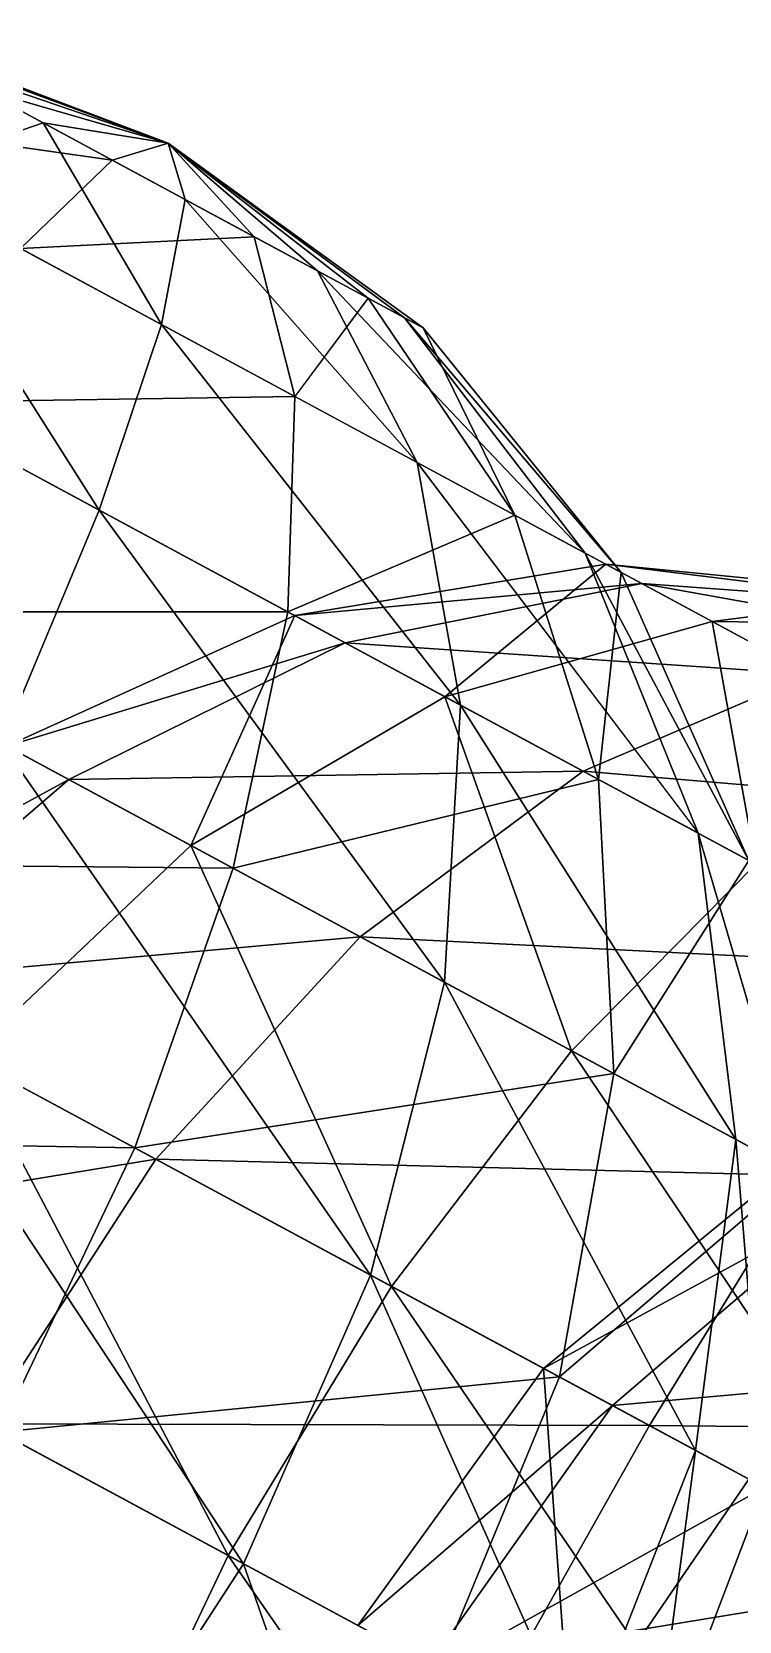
# Model space of a CAD drawing. Header units: metres. Extents: x -386 to 289, y -317 to 299.
# Drawn here: x -120.52 to -103.06, y -42.36 to -3.09 of the extents above; entities that cross this region are included whole.
import ezdxf

# ---------------------------------------------------------------- set-up
doc = ezdxf.new("R2010")
doc.units = ezdxf.units.M

msp = doc.modelspace()

# ---------------------------------------------------------------- linework, layer by layer
for points in [[(-117.15375, -5.8500366, -641.51685), (-123.95574, -3.3414192, -644.4788), (-124.41284, -3.094778, -640.4933), (-124.41274, -3.0946782, -640.49316)], [(-117.15375, -5.8500366, -641.51685), (-124.41284, -3.094778, -640.4933), (-123.05495, -3.8274612, -636.782), (-123.05485, -3.8273613, -636.78186)], [(-117.15375, -5.8500366, -641.51685), (-121.806114, -4.501295, -647.6707), (-123.95574, -3.3414192, -644.4788), (-123.95564, -3.3413193, -644.4787)], [(-123.05495, -3.8274612, -636.782), (-124.09813, -6.67004, -627.6511), (-120.24589, -5.3431454, -634.3394), (-120.24579, -5.343045, -634.3393)], [(-117.15375, -5.8500366, -641.51685), (-123.05495, -3.8274612, -636.782), (-120.24589, -5.3431454, -634.3394), (-120.24579, -5.343045, -634.3393)], [(-118.539955, -6.2636185, -649.2137), (-127.11224, -5.0437126, -653.4052), (-121.806114, -4.501295, -647.6707), (-121.806015, -4.501195, -647.6706)], [(-117.15375, -5.8500366, -641.51685), (-118.539955, -6.2636185, -649.2137), (-121.806114, -4.501295, -647.6707), (-121.806015, -4.501195, -647.6706)], [(-121.806114, -4.501295, -647.6707), (-121.806114, -4.501295, -647.6707), (-118.539955, -6.2636185, -649.2137), (-118.539856, -6.2635183, -649.21356)], [(-118.539955, -6.2636185, -649.2137), (-120.802505, -8.448259, -656.3859), (-127.11224, -5.0437126, -653.4052), (-127.112144, -5.0436125, -653.4051)], [(-120.24589, -5.3431454, -634.3394), (-124.09813, -6.67004, -627.6511), (-117.32211, -10.326181, -626.64777), (-117.322014, -10.326081, -626.64764)], [(-120.24589, -5.3431454, -634.3394), (-117.32211, -10.326181, -626.64777), (-116.738365, -7.2357025, -633.82), (-116.738266, -7.2356024, -633.8199)], [(-117.15375, -5.8500366, -641.51685), (-120.24589, -5.3431454, -634.3394), (-116.738365, -7.2357025, -633.82), (-116.738266, -7.2356024, -633.8199)], [(-117.15375, -5.8500366, -641.51685), (-115.032425, -8.156176, -648.6943), (-118.539955, -6.2636185, -649.2137), (-118.539856, -6.2635183, -649.21356)], [(-117.15375, -5.8500366, -641.51685), (-116.738365, -7.2357025, -633.82), (-113.472206, -8.998026, -635.363), (-113.47211, -8.997926, -635.36285)], [(-117.15375, -5.8500366, -641.51685), (-113.472206, -8.998026, -635.363), (-111.322586, -10.157902, -638.5549), (-111.32249, -10.157802, -638.55475)], [(-117.15375, -5.8500366, -641.51685), (-111.322586, -10.157902, -638.5549), (-110.86548, -10.404543, -642.5404), (-110.86538, -10.404443, -642.5403)], [(-117.15375, -5.8500366, -641.51685), (-110.86548, -10.404543, -642.5404), (-112.22337, -9.67186, -646.25165), (-112.223274, -9.67176, -646.2515)], [(-117.15375, -5.8500366, -641.51685), (-112.22337, -9.67186, -646.25165), (-115.032425, -8.156176, -648.6943), (-115.032326, -8.1560755, -648.69415)], [(-115.032425, -8.156176, -648.6943), (-120.802505, -8.448259, -656.3859), (-118.539955, -6.2636185, -649.2137), (-118.539856, -6.2635183, -649.21356)], [(-124.09813, -6.67004, -627.6511), (-128.44794, -9.740303, -621.9078), (-118.865204, -14.910864, -620.4888), (-118.865105, -14.910764, -620.48865)], [(-124.09813, -6.67004, -627.6511), (-118.865204, -14.910864, -620.4888), (-117.32211, -10.326181, -626.64777), (-117.322014, -10.326081, -626.64764)], [(-116.738365, -7.2357025, -633.82), (-117.32211, -10.326181, -626.64777), (-111.012375, -13.730728, -629.6285), (-111.012276, -13.730628, -629.62836)], [(-116.738365, -7.2357025, -633.82), (-111.012375, -13.730728, -629.6285), (-113.472206, -8.998026, -635.363), (-113.47211, -8.997926, -635.36285)], [(-115.032425, -8.156176, -648.6943), (-114.02649, -12.104401, -655.38257), (-120.802505, -8.448259, -656.3859), (-120.80241, -8.448159, -656.3858)], [(-112.22337, -9.67186, -646.25165), (-114.02649, -12.104401, -655.38257), (-115.032425, -8.156176, -648.6943), (-115.032326, -8.1560755, -648.69415)], [(-114.02649, -12.104401, -655.38257), (-123.78723, -12.255083, -662.5449), (-120.802505, -8.448259, -656.3859), (-120.80241, -8.448159, -656.3858)], [(-113.472206, -8.998026, -635.363), (-111.012375, -13.730728, -629.6285), (-106.85962, -15.971436, -635.79474), (-106.85952, -15.971335, -635.7946)], [(-113.472206, -8.998026, -635.363), (-106.85962, -15.971436, -635.79474), (-111.322586, -10.157902, -638.5549), (-111.32249, -10.157802, -638.55475)], [(-128.44794, -9.740303, -621.9078), (-121.26248, -20.67731, -615.7628), (-118.865204, -14.910864, -620.4888), (-118.865105, -14.910764, -620.48865)], [(-112.22337, -9.67186, -646.25165), (-108.59982, -15.0324745, -650.6638), (-114.02649, -12.104401, -655.38257), (-114.02639, -12.1043005, -655.38245)], [(-110.86548, -10.404543, -642.5404), (-108.59982, -15.0324745, -650.6638), (-112.22337, -9.67186, -646.25165), (-112.223274, -9.67176, -646.2515)], [(-111.322586, -10.157902, -638.5549), (-106.85962, -15.971436, -635.79474), (-105.97656, -16.44791, -643.4942), (-105.97646, -16.447811, -643.4941)], [(-111.322586, -10.157902, -638.5549), (-105.97656, -16.44791, -643.4942), (-110.86548, -10.404543, -642.5404), (-110.86538, -10.404443, -642.5403)], [(-117.32211, -10.326181, -626.64777), (-118.865204, -14.910864, -620.4888), (-109.941895, -19.725622, -624.7042), (-109.941795, -19.725523, -624.7041)], [(-117.32211, -10.326181, -626.64777), (-109.941895, -19.725622, -624.7042), (-111.012375, -13.730728, -629.6285), (-111.012276, -13.730628, -629.62836)], [(-110.86548, -10.404543, -642.5404), (-105.97656, -16.44791, -643.4942), (-108.59982, -15.0324745, -650.6638), (-108.599724, -15.032374, -650.6637)], [(-114.02649, -12.104401, -655.38257), (-114.2045, -17.425648, -661.1259), (-123.78723, -12.255083, -662.5449), (-123.78713, -12.254983, -662.5448)], [(-108.59982, -15.0324745, -650.6638), (-114.2045, -17.425648, -661.1259), (-114.02649, -12.104401, -655.38257), (-114.02639, -12.1043005, -655.38245)], [(-114.2045, -17.425648, -661.1259), (-127.29071, -17.424656, -667.2709), (-123.78723, -12.255083, -662.5449), (-123.78713, -12.254983, -662.5448)], [(-111.012375, -13.730728, -629.6285), (-109.941895, -19.725622, -624.7042), (-104.06901, -22.894459, -633.42456), (-104.06891, -22.89436, -633.42444)], [(-111.012375, -13.730728, -629.6285), (-104.06901, -22.894459, -633.42456), (-106.85962, -15.971436, -635.79474), (-106.85952, -15.971335, -635.7946)], [(-118.865204, -14.910864, -620.4888), (-121.26248, -20.67731, -615.7628), (-110.3337, -26.574162, -620.92566), (-110.3336, -26.574062, -620.92554)], [(-118.865204, -14.910864, -620.4888), (-110.3337, -26.574162, -620.92566), (-109.941895, -19.725622, -624.7042), (-109.941795, -19.725523, -624.7041)], [(-108.59982, -15.0324745, -650.6638), (-106.53002, -21.566568, -654.45264), (-114.2045, -17.425648, -661.1259), (-114.2044, -17.425549, -661.1258)], [(-105.97656, -16.44791, -643.4942), (-106.53002, -21.566568, -654.45264), (-108.59982, -15.0324745, -650.6638), (-108.599724, -15.032374, -650.6637)], [(-106.85962, -15.971436, -635.79474), (-104.06901, -22.894459, -633.42456), (-102.820175, -23.568295, -644.31323), (-102.820076, -23.568195, -644.3131)], [(-106.85962, -15.971436, -635.79474), (-102.820175, -23.568295, -644.31323), (-105.97656, -16.44791, -643.4942), (-105.97646, -16.447811, -643.4941)], [(-105.46648, -16.723135, -215.56702), (-114.03374, -17.517784, -207.04851), (-106.34953, -16.246662, -207.86755), (-106.349434, -16.246563, -207.86745)], [(-106.34953, -16.246662, -207.86755), (-114.03374, -17.517784, -207.04851), (-110.32388, -19.51951, -196.9091), (-110.323784, -19.519411, -196.909)], [(-106.34953, -16.246662, -207.86755), (-110.32388, -19.51951, -196.9091), (-103.72628, -17.662098, -200.69792), (-103.72618, -17.661999, -200.69781)], [(-105.97656, -16.44791, -643.4942), (-102.820175, -23.568295, -644.31323), (-106.53002, -21.566568, -654.45264), (-106.52992, -21.56647, -654.4525)], [(-98.15722, -17.26155, -212.80688), (-105.46648, -16.723135, -215.56702), (-106.34953, -16.246662, -207.86755), (-106.349434, -16.246563, -207.86745)], [(-98.15722, -17.26155, -212.80688), (-106.34953, -16.246662, -207.86755), (-98.61432, -17.01491, -208.82135), (-98.61422, -17.01481, -208.82124)], [(-98.61432, -17.01491, -208.82135), (-106.34953, -16.246662, -207.86755), (-103.72628, -17.662098, -200.69792), (-103.72618, -17.661999, -200.69781)], [(-105.46648, -16.723135, -215.56702), (-112.784904, -18.19162, -217.9372), (-114.03374, -17.517784, -207.04851), (-114.03364, -17.517685, -207.0484)], [(-101.31372, -18.963844, -221.73325), (-112.784904, -18.19162, -217.9372), (-105.46648, -16.723135, -215.56702), (-105.46638, -16.723036, -215.56691)], [(-96.00759, -18.421427, -215.99876), (-101.31372, -18.963844, -221.73325), (-105.46648, -16.723135, -215.56702), (-105.46638, -16.723036, -215.56691)], [(-96.00759, -18.421427, -215.99876), (-105.46648, -16.723135, -215.56702), (-98.15722, -17.26155, -212.80688), (-98.15712, -17.261452, -212.80678)], [(-98.61432, -17.01491, -208.82135), (-103.72628, -17.662098, -200.69792), (-97.256424, -17.747593, -205.11008), (-97.256325, -17.747494, -205.10997)], [(-115.554306, -23.757278, -665.53296), (-131.07419, -23.60469, -670.24176), (-127.29071, -17.424656, -667.2709), (-127.29061, -17.424557, -667.27075)], [(-114.2045, -17.425648, -661.1259), (-115.554306, -23.757278, -665.53296), (-127.29071, -17.424656, -667.2709), (-127.29061, -17.424557, -667.27075)], [(-112.784904, -18.19162, -217.9372), (-121.14325, -20.741646, -206.42003), (-114.03374, -17.517784, -207.04851), (-114.03364, -17.517685, -207.0484)], [(-114.03374, -17.517784, -207.04851), (-121.14325, -20.741646, -206.42003), (-116.59963, -23.193249, -194.00186), (-116.59953, -23.19315, -194.00175)], [(-114.03374, -17.517784, -207.04851), (-116.59963, -23.193249, -194.00186), (-110.32388, -19.51951, -196.9091), (-110.323784, -19.519411, -196.909)], [(-106.53002, -21.566568, -654.45264), (-115.554306, -23.757278, -665.53296), (-114.2045, -17.425648, -661.1259), (-114.2044, -17.425549, -661.1258)], [(-103.72628, -17.662098, -200.69792), (-110.32388, -19.51951, -196.9091), (-102.649414, -23.660435, -190.23586), (-102.649315, -23.660336, -190.23575)], [(-103.72628, -17.662098, -200.69792), (-102.649414, -23.660435, -190.23586), (-98.29961, -20.590172, -195.97922), (-98.29951, -20.590073, -195.97911)], [(-97.256424, -17.747593, -205.11008), (-103.72628, -17.662098, -200.69792), (-98.29961, -20.590172, -195.97922), (-98.29951, -20.590073, -195.97911)], [(-112.784904, -18.19162, -217.9372), (-119.61375, -21.56692, -219.75589), (-121.14325, -20.741646, -206.42003), (-121.14315, -20.741547, -206.41992)], [(-106.91202, -21.360458, -226.65756), (-119.61375, -21.56692, -219.75589), (-112.784904, -18.19162, -217.9372), (-112.784805, -18.19152, -217.93709)], [(-101.31372, -18.963844, -221.73325), (-106.91202, -21.360458, -226.65756), (-112.784904, -18.19162, -217.9372), (-112.784805, -18.19152, -217.93709)], [(-95.00398, -22.368391, -224.714), (-106.91202, -21.360458, -226.65756), (-101.31372, -18.963844, -221.73325), (-101.31362, -18.963745, -221.73314)], [(-110.32388, -19.51951, -196.9091), (-116.59963, -23.193249, -194.00186), (-107.20036, -28.264824, -185.82883), (-107.200264, -28.264725, -185.82872)], [(-110.32388, -19.51951, -196.9091), (-107.20036, -28.264824, -185.82883), (-102.649414, -23.660435, -190.23586), (-102.649315, -23.660336, -190.23575)], [(-109.941895, -19.725622, -624.7042), (-110.3337, -26.574162, -620.92566), (-103.140915, -30.45518, -631.60583), (-103.140816, -30.45508, -631.6057)], [(-109.941895, -19.725622, -624.7042), (-103.140915, -30.45518, -631.60583), (-104.06901, -22.894459, -633.42456), (-104.06891, -22.89436, -633.42444)], [(-119.61375, -21.56692, -219.75589), (-127.19359, -25.698551, -206.02495), (-121.14325, -20.741646, -206.42003), (-121.14315, -20.741547, -206.41992)], [(-121.26248, -20.67731, -615.7628), (-124.35058, -27.232553, -612.79193), (-112.16112, -33.809635, -618.55035), (-112.16102, -33.809536, -618.55023)], [(-121.14325, -20.741646, -206.42003), (-122.12584, -28.43296, -192.17429), (-116.59963, -23.193249, -194.00186), (-116.59953, -23.19315, -194.00175)], [(-121.26248, -20.67731, -615.7628), (-112.16112, -33.809635, -618.55035), (-110.3337, -26.574162, -620.92566), (-110.3336, -26.574062, -620.92554)], [(-119.61375, -21.56692, -219.75589), (-125.48765, -26.619026, -220.89917), (-127.19359, -25.698551, -206.02495), (-127.19349, -25.698452, -206.02484)], [(-112.42096, -25.447939, -230.43611), (-125.48765, -26.619026, -220.89917), (-119.61375, -21.56692, -219.75589), (-119.61365, -21.56682, -219.75578)], [(-106.91202, -21.360458, -226.65756), (-112.42096, -25.447939, -230.43611), (-119.61375, -21.56692, -219.75589), (-119.61365, -21.56682, -219.75578)], [(-106.53002, -21.566568, -654.45264), (-106.15504, -28.82885, -657.3599), (-115.554306, -23.757278, -665.53296), (-115.55421, -23.75718, -665.53284)], [(-97.98871, -26.175215, -230.87299), (-112.42096, -25.447939, -230.43611), (-106.91202, -21.360458, -226.65756), (-106.91192, -21.36036, -226.65746)], [(-95.00398, -22.368391, -224.714), (-97.98871, -26.175215, -230.87299), (-106.91202, -21.360458, -226.65756), (-106.91192, -21.36036, -226.65746)], [(-106.91202, -21.360458, -226.65756), (-106.91202, -21.360458, -226.65756), (-97.98871, -26.175215, -230.87299), (-97.98861, -26.175116, -230.87288)], [(-102.820175, -23.568295, -644.31323), (-106.15504, -28.82885, -657.3599), (-106.53002, -21.566568, -654.45264), (-106.52992, -21.56647, -654.4525)], [(-104.06901, -22.894459, -633.42456), (-103.140915, -30.45518, -631.60583), (-101.61142, -31.280453, -644.9417), (-101.61132, -31.280354, -644.9416)], [(-104.06901, -22.894459, -633.42456), (-101.61142, -31.280453, -644.9417), (-102.820175, -23.568295, -644.31323), (-102.820076, -23.568195, -644.3131)], [(-116.59963, -23.193249, -194.00186), (-122.12584, -28.43296, -192.17429), (-111.64231, -34.089565, -183.05844), (-111.64221, -34.089466, -183.05833)], [(-116.59963, -23.193249, -194.00186), (-111.64231, -34.089565, -183.05844), (-107.20036, -28.264824, -185.82883), (-107.200264, -28.264725, -185.82872)], [(-117.98394, -30.667809, -668.3033), (-134.87984, -30.374014, -671.25507), (-131.07419, -23.60469, -670.24176), (-131.07408, -23.604591, -670.24164)], [(-115.554306, -23.757278, -665.53296), (-117.98394, -30.667809, -668.3033), (-131.07419, -23.60469, -670.24176), (-131.07408, -23.604591, -670.24164)], [(-106.15504, -28.82885, -657.3599), (-117.98394, -30.667809, -668.3033), (-115.554306, -23.757278, -665.53296), (-115.55421, -23.75718, -665.53284)], [(-102.649414, -23.660435, -190.23586), (-107.20036, -28.264824, -185.82883), (-95.46396, -34.597443, -184.09088), (-95.46386, -34.597343, -184.09077)], [(-102.820175, -23.568295, -644.31323), (-101.61142, -31.280453, -644.9417), (-106.15504, -28.82885, -657.3599), (-106.15494, -28.82875, -657.3598)], [(-112.42096, -25.447939, -230.43611), (-117.46513, -30.947739, -232.81142), (-125.48765, -26.619026, -220.89917), (-125.48755, -26.618927, -220.89906)], [(-101.49219, -31.344788, -235.59894), (-117.46513, -30.947739, -232.81142), (-112.42096, -25.447939, -230.43611), (-112.42086, -25.44784, -230.436)], [(-97.98871, -26.175215, -230.87299), (-101.49219, -31.344788, -235.59894), (-112.42096, -25.447939, -230.43611), (-112.42086, -25.44784, -230.436)], [(-112.42096, -25.447939, -230.43611), (-112.42096, -25.447939, -230.43611), (-101.49219, -31.344788, -235.59894), (-101.49209, -31.344688, -235.59883)], [(-117.46513, -30.947739, -232.81142), (-130.0063, -33.00363, -221.28912), (-125.48765, -26.619026, -220.89917), (-125.48755, -26.618927, -220.89906)], [(-110.3337, -26.574162, -620.92566), (-112.16112, -33.809635, -618.55035), (-104.13861, -38.138348, -630.4626), (-104.13851, -38.13825, -630.46246)], [(-110.3337, -26.574162, -620.92566), (-104.13861, -38.138348, -630.4626), (-103.140915, -30.45518, -631.60583), (-103.140816, -30.45508, -631.6057)], [(-124.35058, -27.232553, -612.79193), (-127.919044, -34.129856, -611.7786), (-115.29958, -40.93895, -617.7402), (-115.299484, -40.93885, -617.74005)], [(-124.35058, -27.232553, -612.79193), (-115.29958, -40.93895, -617.7402), (-112.16112, -33.809635, -618.55035), (-112.16102, -33.809536, -618.55023)], [(-107.20036, -28.264824, -185.82883), (-111.64231, -34.089565, -183.05844), (-98.552055, -41.152683, -181.12003), (-98.551956, -41.152584, -181.11992)], [(-107.20036, -28.264824, -185.82883), (-98.552055, -41.152683, -181.12003), (-95.46396, -34.597443, -184.09088), (-95.46386, -34.597343, -184.09077)], [(-122.12584, -28.43296, -192.17429), (-126.525894, -34.881557, -191.55093), (-115.67255, -40.737705, -182.11353), (-115.67245, -40.737606, -182.11342)], [(-122.12584, -28.43296, -192.17429), (-115.67255, -40.737705, -182.11353), (-111.64231, -34.089565, -183.05844), (-111.64221, -34.089466, -183.05833)], [(-106.15504, -28.82885, -657.3599), (-107.50041, -36.324413, -659.1875), (-117.98394, -30.667809, -668.3033), (-117.98384, -30.66771, -668.30316)], [(-101.61142, -31.280453, -644.9417), (-107.50041, -36.324413, -659.1875), (-106.15504, -28.82885, -657.3599), (-106.15494, -28.82875, -657.3598)], [(-117.98394, -30.667809, -668.3033), (-121.32781, -37.686295, -669.2482), (-134.87984, -30.374014, -671.25507), (-134.87973, -30.373915, -671.25494)], [(-103.140915, -30.45518, -631.60583), (-104.13861, -38.138348, -630.4626), (-102.43267, -39.058823, -645.3368), (-102.43257, -39.058723, -645.3367)], [(-103.140915, -30.45518, -631.60583), (-102.43267, -39.058823, -645.3368), (-101.61142, -31.280453, -644.9417), (-101.61132, -31.280354, -644.9416)], [(-117.46513, -30.947739, -232.81142), (-121.70078, -37.485046, -233.62158), (-130.0063, -33.00363, -221.28912), (-130.0062, -33.003532, -221.28902)], [(-105.275665, -37.524822, -238.5698), (-121.70078, -37.485046, -233.62158), (-117.46513, -30.947739, -232.81142), (-117.465034, -30.94764, -232.81131)], [(-107.50041, -36.324413, -659.1875), (-121.32781, -37.686295, -669.2482), (-117.98394, -30.667809, -668.3033), (-117.98384, -30.66771, -668.30316)], [(-101.49219, -31.344788, -235.59894), (-105.275665, -37.524822, -238.5698), (-117.46513, -30.947739, -232.81142), (-117.465034, -30.94764, -232.81131)], [(-117.46513, -30.947739, -232.81142), (-117.46513, -30.947739, -232.81142), (-105.275665, -37.524822, -238.5698), (-105.275566, -37.524723, -238.56969)], [(-100.313286, -31.980886, -388.0385), (-107.89313, -36.11252, -374.30756), (-101.84279, -31.155613, -374.70264), (-101.84269, -31.155514, -374.70255)], [(-101.84279, -31.155613, -374.70264), (-107.89313, -36.11252, -374.30756), (-102.82538, -38.846928, -360.4569), (-102.82528, -38.84683, -360.45682)], [(-101.61142, -31.280453, -644.9417), (-102.43267, -39.058823, -645.3368), (-107.50041, -36.324413, -659.1875), (-107.50031, -36.324314, -659.1874)], [(-89.75578, -37.67741, -233.861), (-105.275665, -37.524822, -238.5698), (-101.49219, -31.344788, -235.59894), (-101.49209, -31.344688, -235.59883)], [(-100.313286, -31.980886, -388.0385), (-106.18719, -37.032993, -389.1818), (-107.89313, -36.11252, -374.30756), (-107.89303, -36.11242, -374.30746)], [(-93.1205, -35.861908, -398.71875), (-106.18719, -37.032993, -389.1818), (-100.313286, -31.980886, -388.0385), (-100.31319, -31.980787, -388.03842)], [(-127.919044, -34.129856, -611.7786), (-131.7247, -40.89918, -612.79193), (-119.53523, -47.47626, -618.55035), (-119.53513, -47.476162, -618.55023)], [(-127.919044, -34.129856, -611.7786), (-119.53523, -47.47626, -618.55035), (-115.29958, -40.93895, -617.7402), (-115.299484, -40.93885, -617.74005)], [(-111.64231, -34.089565, -183.05844), (-115.67255, -40.737705, -182.11353), (-102.12052, -48.049988, -180.10672), (-102.12042, -48.04989, -180.10661)], [(-112.16112, -33.809635, -618.55035), (-115.29958, -40.93895, -617.7402), (-106.994064, -45.420364, -630.07263), (-106.993965, -45.420265, -630.0725)], [(-112.16112, -33.809635, -618.55035), (-106.994064, -45.420364, -630.07263), (-104.13861, -38.138348, -630.4626), (-104.13851, -38.13825, -630.46246)], [(-111.64231, -34.089565, -183.05844), (-102.12052, -48.049988, -180.10672), (-98.552055, -41.152683, -181.12003), (-98.551956, -41.152584, -181.11992)], [(-126.525894, -34.881557, -191.55093), (-129.49995, -42.099586, -192.17429), (-119.016426, -47.756195, -183.05844), (-119.01633, -47.756096, -183.05833)], [(-126.525894, -34.881557, -191.55093), (-119.016426, -47.756195, -183.05844), (-115.67255, -40.737705, -182.11353), (-115.67245, -40.737606, -182.11342)], [(-106.18719, -37.032993, -389.1818), (-112.471954, -42.464657, -374.17282), (-107.89313, -36.11252, -374.30756), (-107.89303, -36.11242, -374.30746)], [(-107.89313, -36.11252, -374.30756), (-112.471954, -42.464657, -374.17282), (-107.22543, -45.295525, -359.83356), (-107.225334, -45.295425, -359.83347)], [(-107.89313, -36.11252, -374.30756), (-107.22543, -45.295525, -359.83356), (-102.82538, -38.846928, -360.4569), (-102.82528, -38.84683, -360.45682)], [(-93.1205, -35.861908, -398.71875), (-98.16467, -41.361706, -401.09402), (-106.18719, -37.032993, -389.1818), (-106.18709, -37.032894, -389.1817)], [(-107.50041, -36.324413, -659.1875), (-110.47447, -43.542442, -659.81085), (-121.32781, -37.686295, -669.2482), (-121.32771, -37.686195, -669.2481)], [(-102.43267, -39.058823, -645.3368), (-110.47447, -43.542442, -659.81085), (-107.50041, -36.324413, -659.1875), (-107.50031, -36.324314, -659.1874)], [(-106.18719, -37.032993, -389.1818), (-110.70584, -43.417603, -389.57175), (-112.471954, -42.464657, -374.17282), (-112.471855, -42.464558, -374.17273)], [(-98.16467, -41.361706, -401.09402), (-110.70584, -43.417603, -389.57175), (-106.18719, -37.032993, -389.1818), (-106.18709, -37.032894, -389.1817)], [(-110.47447, -43.542442, -659.81085), (-125.358055, -44.334435, -668.3033), (-121.32781, -37.686295, -669.2482), (-121.32771, -37.686195, -669.2481)], [(-109.081314, -44.294144, -239.5831), (-124.83925, -44.61437, -232.81142), (-121.70078, -37.485046, -233.62158), (-121.70068, -37.484947, -233.62148)], [(-105.275665, -37.524822, -238.5698), (-109.081314, -44.294144, -239.5831), (-121.70078, -37.485046, -233.62158), (-121.70068, -37.484947, -233.62148)], [(-121.70078, -37.485046, -233.62158), (-121.70078, -37.485046, -233.62158), (-109.081314, -44.294144, -239.5831), (-109.081215, -44.294044, -239.583)], [(-92.18542, -44.58794, -236.63138), (-109.081314, -44.294144, -239.5831), (-105.275665, -37.524822, -238.5698), (-105.275566, -37.524723, -238.56969)], [(-89.75578, -37.67741, -233.861), (-92.18542, -44.58794, -236.63138), (-105.275665, -37.524822, -238.5698), (-105.275566, -37.524723, -238.56969)], [(-104.13861, -38.138348, -630.4626), (-106.994064, -45.420364, -630.07263), (-105.22795, -46.373306, -645.47156), (-105.22785, -46.373207, -645.47144)], [(-104.13861, -38.138348, -630.4626), (-105.22795, -46.373306, -645.47156), (-102.43267, -39.058823, -645.3368), (-102.43257, -39.058723, -645.3367)], [(-102.82538, -38.846928, -360.4569), (-107.22543, -45.295525, -359.83356), (-96.372086, -51.151672, -350.39615), (-96.37199, -51.151573, -350.39606)], [(-102.43267, -39.058823, -645.3368), (-105.22795, -46.373306, -645.47156), (-110.47447, -43.542442, -659.81085), (-110.47437, -43.542343, -659.8107)], [(-115.67255, -40.737705, -182.11353), (-119.016426, -47.756195, -183.05844), (-105.92617, -54.819313, -181.12003), (-105.92607, -54.819214, -181.11992)], [(-115.67255, -40.737705, -182.11353), (-105.92617, -54.819313, -181.12003), (-102.12052, -48.049988, -180.10672), (-102.12042, -48.04989, -180.10661)], [(-131.7247, -40.89918, -612.79193), (-124.5794, -52.97606, -620.92566), (-119.53523, -47.47626, -618.55035), (-119.53513, -47.476162, -618.55023)], [(-115.29958, -40.93895, -617.7402), (-119.53523, -47.47626, -618.55035), (-111.51272, -51.804974, -630.4626), (-111.51262, -51.804874, -630.46246)], [(-115.29958, -40.93895, -617.7402), (-111.51272, -51.804974, -630.4626), (-106.994064, -45.420364, -630.07263), (-106.993965, -45.420265, -630.0725)], [(-98.16467, -41.361706, -401.09402), (-102.40032, -47.899017, -401.9042), (-110.70584, -43.417603, -389.57175), (-110.70574, -43.417503, -389.57166)], [(-129.49995, -42.099586, -192.17429), (-121.44605, -54.66672, -185.82883), (-119.016426, -47.756195, -183.05844), (-119.01633, -47.756096, -183.05833)]]:
    msp.add_3dface(points)

doc.saveas('drawing.dxf')
